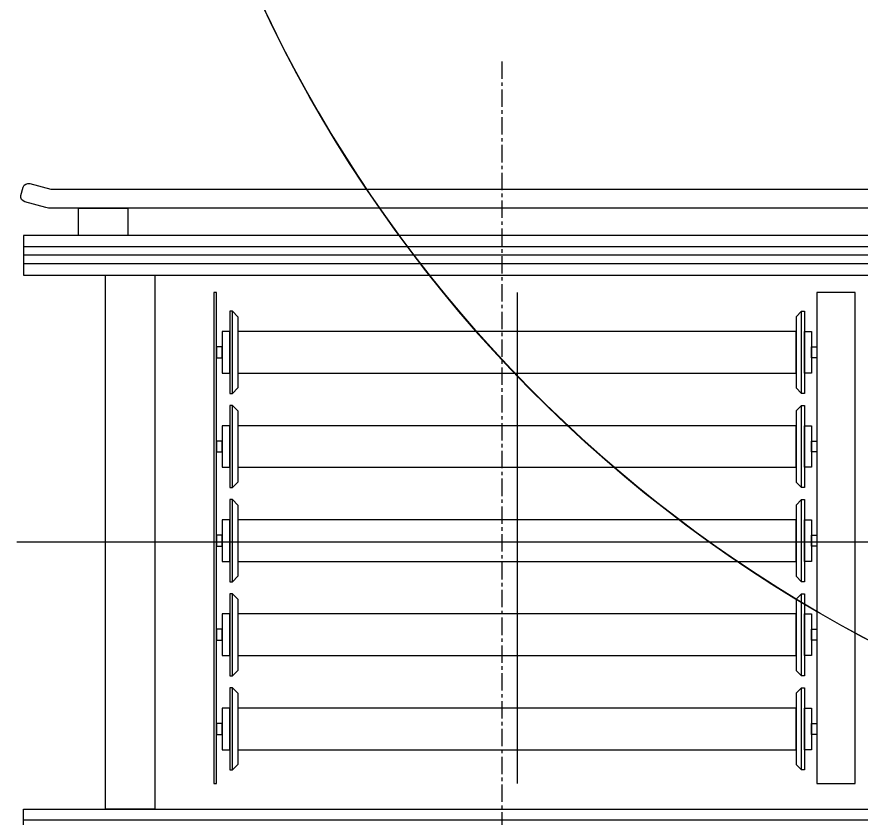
# Model space of a CAD drawing. Header units: millimetres. Extents: x 2509 to 128734, y 2492 to 91667.
# Drawn here: x 89462 to 91005, y 71630 to 73094 of the extents above; entities that cross this region are included whole.
import ezdxf

# ---------------------------------------------------------------- set-up
doc = ezdxf.new("R2010")
doc.units = ezdxf.units.MM
doc.linetypes.add('CENTER', pattern=[50.8, 31.75, -6.35, 6.35, -6.35])
for name, color, linetype in [('SSH_搬运系统', 7, 'Continuous'), ('规划设计-立库系统-辊式移栽机', 4, 'Continuous'), ('规划设计-立库系统-辊式输送机', 5, 'Continuous'), ('规划设计-立库系统-链式输送机', 5, 'Continuous')]:
    doc.layers.add(name, color=color, linetype=linetype)
doc.styles.add('标注', font='msyh.ttf', dxfattribs={"height": 20})

# ---------------------------------------------------------------- blocks, each defined once
blk = doc.blocks.new('SSH_机械臂')
at = {"layer": 'SSH_搬运系统', "lineweight": 15}
for radius, start, end in [(2525, 188.1991, 258.2958), (2524, 188.2023, 254.5252)]:
    blk.add_arc((3603.3, 2684.1, 0), radius, start, end, dxfattribs=at)
blk = doc.blocks.new('*U166')
at = {"layer": '规划设计-立库系统-链式输送机', "color": 4}
for p, q in [((0, 539.8), (1800, 539.8)), ((0, 508.2), (1800, 508.2)), ((0, -508.2), (1800, -508.2)), ((0, -539.8), (1800, -539.8))]:
    blk.add_line(p, q, dxfattribs=at)
at = {"layer": '规划设计-立库系统-链式输送机', "color": 1}
for p, q in [((0, 524), (1800, 524)), ((-15.8, 0), (1812.1, 0)), ((0, -524), (1800, -524))]:
    blk.add_line(p, q, dxfattribs=at)
at = {"layer": '规划设计-立库系统-链式输送机', "color": 4}
for points in [[(40.9, 611.2, 0.065543), (50, 610), (1750, 610, 0.065543), (1759.1, 611.2), (1759.1, 611.2), (1797.4, 621.5, 0.381878), (1804.8, 633.6), (1800.8, 648.5, 0.381878), (1788.4, 655.3), (1750, 645), (50, 645), (11.6, 655.3, 0.381878), (-0.8, 648.5), (-4.8, 633.6, 0.381878), (2.6, 621.5), (40.9, 611.2)], [(40.9, -611.2, -0.065543), (50, -610), (1750, -610, -0.065543), (1759.1, -611.2), (1759.1, -611.2), (1797.4, -621.5, -0.381878), (1804.8, -633.6), (1800.8, -648.5, -0.381878), (1788.4, -655.3), (1750, -645), (50, -645), (11.6, -655.3, -0.381878), (-0.8, -648.5), (-4.8, -633.6, -0.381878), (2.6, -621.5), (40.9, -611.2)]]:
    blk.add_lwpolyline(points, format="xyb", close=True, dxfattribs=at)
for points in [[(100.7, 610), (190.7, 610), (190.7, 560), (100.7, 560)], [(1699.3, 610), (1609.3, 610), (1609.3, 560), (1699.3, 560)], [(0, 560), (1800, 560), (1800, 488), (0, 488)], [(150, 488), (240, 488), (240, -488), (150, -488)], [(1650, 488), (1560, 488), (1560, -488), (1650, -488)], [(0, -560), (1800, -560), (1800, -488), (0, -488)], [(100.7, -610), (190.7, -610), (190.7, -560), (100.7, -560)], [(1699.3, -610), (1609.3, -610), (1609.3, -560), (1699.3, -560)]]:
    blk.add_lwpolyline(points, close=True, dxfattribs=at)
at = {"layer": '规划设计-立库系统-链式输送机', "color": 0, "style": '标注'}
for tag, p in [('编号', (313.9, 142.4)), ('设备高度', (311.2, -149.6))]:
    blk.add_attdef(tag, p, '', height=50, dxfattribs=at)
blk = doc.blocks.new('*U165')
at = {"layer": '规划设计-立库系统-辊式移栽机', "color": 2}
for p, q in [((35, 964), (25, 974)), ((165, 964), (175, 974)), ((207, 964), (197, 974)), ((337, 964), (347, 974)), ((379, 964), (369, 974)), ((509, 964), (519, 974)), ((551, 964), (541, 974)), ((681, 964), (691, 974)), ((723, 964), (713, 974)), ((853, 964), (863, 974)), ((165, 964), (35, 964)), ((337, 964), (207, 964)), ((509, 964), (379, 964)), ((681, 964), (551, 964)), ((853, 964), (723, 964)), ((35, -56), (25, -66)), ((165, -56), (35, -56)), ((165, -56), (175, -66)), ((207, -56), (197, -66)), ((337, -56), (207, -56)), ((337, -56), (347, -66)), ((379, -56), (369, -66)), ((509, -56), (379, -56)), ((509, -56), (519, -66)), ((551, -56), (541, -66)), ((681, -56), (551, -56)), ((681, -56), (691, -66)), ((723, -56), (713, -66)), ((853, -56), (723, -56)), ((853, -56), (863, -66))]:
    blk.add_line(p, q, dxfattribs=at)
for points in [[(897.2, 1002), (0, 1002), (0, 1072), (897.2, 1072)], [(138, 992), (62, 992), (62, 979), (138, 979)], [(110, 1002), (90, 1002), (90, 992), (110, 992)], [(310, 992), (234, 992), (234, 979), (310, 979)], [(282, 1002), (262, 1002), (262, 992), (282, 992)], [(482, 992), (406, 992), (406, 979), (482, 979)], [(454, 1002), (434, 1002), (434, 992), (454, 992)], [(654, 992), (578, 992), (578, 979), (654, 979)], [(626, 1002), (606, 1002), (606, 992), (626, 992)], [(826, 992), (750, 992), (750, 979), (826, 979)], [(798, 1002), (778, 1002), (778, 992), (798, 992)], [(175, 979), (25, 979), (25, 974), (175, 974)], [(347, 979), (197, 979), (197, 974), (347, 974)], [(519, 979), (369, 979), (369, 974), (519, 974)], [(691, 979), (541, 979), (541, 974), (691, 974)], [(863, 979), (713, 979), (713, 974), (863, 974)], [(138, -56), (62, -56), (62, 964), (138, 964)], [(310, -56), (234, -56), (234, 964), (310, 964)], [(482, -56), (406, -56), (406, 964), (482, 964)], [(654, -56), (578, -56), (578, 964), (654, 964)], [(826, -56), (750, -56), (750, 964), (826, 964)], [(175, -71), (25, -71), (25, -66), (175, -66)], [(138, -85), (62, -85), (62, -71), (138, -71)], [(347, -71), (197, -71), (197, -66), (347, -66)], [(310, -85), (234, -85), (234, -71), (310, -71)], [(519, -71), (369, -71), (369, -66), (519, -66)], [(482, -85), (406, -85), (406, -71), (482, -71)], [(691, -71), (541, -71), (541, -66), (691, -66)], [(654, -85), (578, -85), (578, -71), (654, -71)], [(863, -71), (713, -71), (713, -66), (863, -66)], [(826, -85), (750, -85), (750, -71), (826, -71)], [(110, -95), (90, -95), (90, -85), (110, -85)], [(282, -95), (262, -95), (262, -85), (282, -85)], [(454, -95), (434, -95), (434, -85), (454, -85)], [(626, -95), (606, -95), (606, -85), (626, -85)], [(798, -95), (778, -95), (778, -85), (798, -85)], [(897.2, -100), (0, -100), (0, -95), (897.2, -95)]]:
    blk.add_lwpolyline(points, close=True, dxfattribs=at)
at = {"layer": '规划设计-立库系统-辊式输送机', "color": 1}
blk.add_line((897.2, 454), (0, 454), dxfattribs=at)

msp = doc.modelspace()

# ---------------------------------------------------------------- linework, layer by layer
at = {"linetype": 'CENTER'}
msp.add_lwpolyline([(90348.489, 73012.655), (90348.489, 64802.656)], dxfattribs=at)

# ---------------------------------------------------------------- block references
at = {"layer": 'SSH_搬运系统', "xscale": -1, "rotation": 270}
msp.add_blockref('SSH_机械臂', (89511.768, 70585.224, 0), dxfattribs=at)
at = {"layer": '规划设计-立库系统-辊式移栽机', "xscale": -1, "rotation": 270}
msp.add_blockref('*U165', (89922.135, 71693.406), dxfattribs=at)
at = {"layer": '规划设计-立库系统-链式输送机', "xscale": -1}
msp.add_blockref('*U166', (91274.266, 72134.656), dxfattribs=at)

doc.saveas('drawing.dxf')
